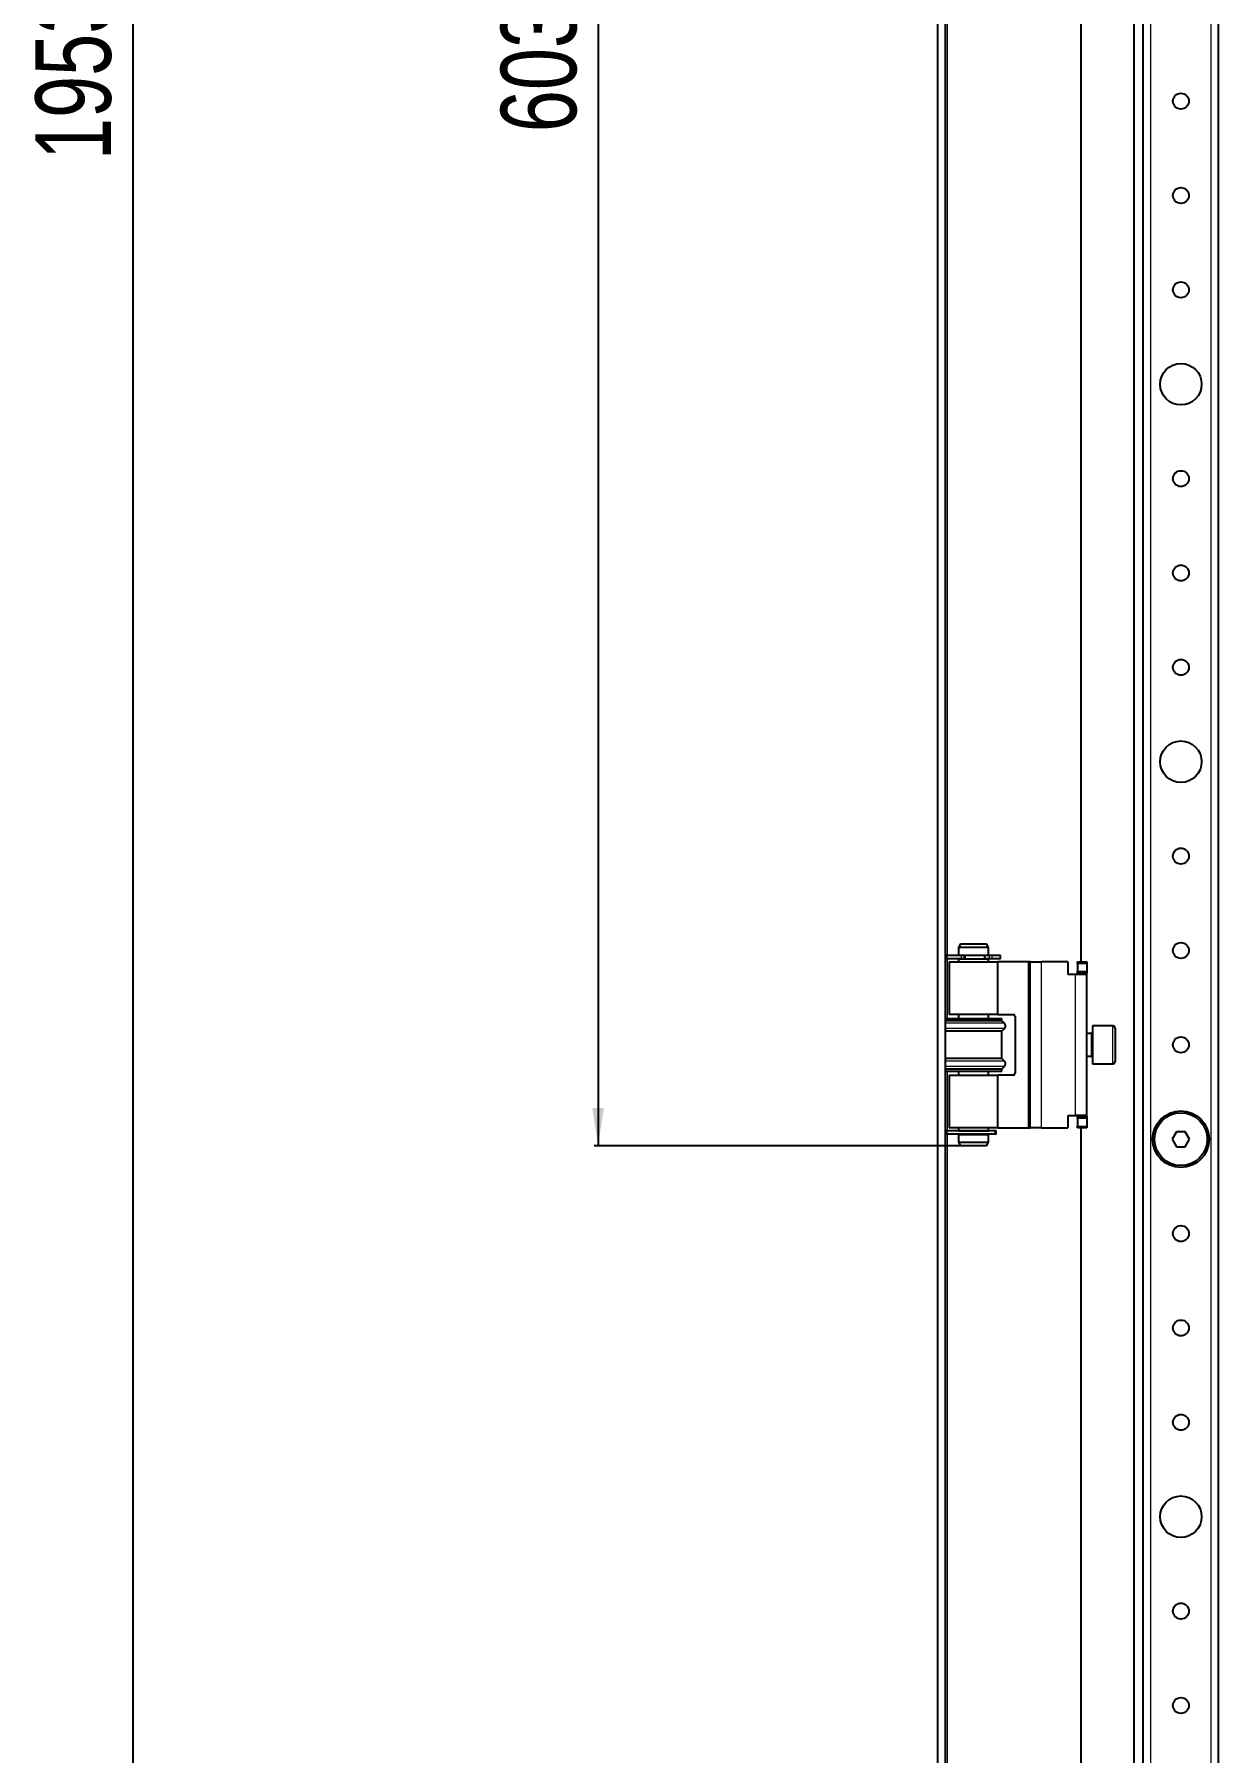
# Model space of a CAD drawing. Header units: millimetres. Extents: x -141 to 1299, y -1456 to 1043.
# Drawn here: x 626.1 to 940, y -678.5 to -223.4 of the extents above; entities that cross this region are included whole.
import ezdxf

# ---------------------------------------------------------------- set-up
doc = ezdxf.new("R2010")
doc.units = ezdxf.units.MM
doc.layers.add('FORMAT', color=7, linetype='Continuous')
doc.styles.add('SLDTEXTSTYLE0', font='TXT', dxfattribs={"width": 0.75})
doc.dimstyles.new('SLDDIMSTYLE0', dxfattribs={"dimtxt": 20, "dimasz": 10, "dimexe": 0, "dimexo": 0.0625, "dimgap": 5, "dimtad": 2, "dimdec": 1, "dimrnd": 1e-09, "dimzin": 12, "dimdsep": 46, "dimtxsty": 'SLDTEXTSTYLE0', "dimsah": 1, "dimcen": 0.09, "dimadec": 0, "dimazin": 3, "dimtfac": 1, "dimtofl": 0, "dimtmove": 0, "dimatfit": 3, "dimfxl": 0, "dimfrac": 2, "dimtolj": 1, "dimtzin": 12, "dimarcsym": 0})

# ---------------------------------------------------------------- blocks, each defined once
blk = doc.blocks.new('_D_7')
at = {"layer": 'FORMAT'}
for p, q in [((871.56, 760.71), (651.14, 760.71)), ((652.14, 760.71), (652.14, -1192.79)), ((871.56, -1192.79), (651.14, -1192.79))]:
    blk.add_line(p, q, dxfattribs=at)
for points in [[(652.14, 760.71), (650.6, 750.71), (653.67, 750.71)], [(652.14, -1192.79), (653.67, -1182.79), (650.6, -1182.79)]]:
    blk.add_solid(points, dxfattribs=at)
at = {"layer": 'FORMAT', "insert": (626.35, -256.67), "char_height": 20, "attachment_point": 1, "rotation": 90, "style": 'SLDTEXTSTYLE0'}
blk.add_mtext('1953,5', dxfattribs=at)
blk = doc.blocks.new('_D_9')
at = {"layer": 'FORMAT'}
for p, q in [((871.56, 85.71), (774.49, 85.71)), ((775.49, 85.71), (775.49, -517.79)), ((871.56, -517.79), (774.49, -517.79))]:
    blk.add_line(p, q, dxfattribs=at)
for points in [[(775.49, 85.71), (773.95, 75.71), (777.03, 75.71)], [(775.49, -517.79), (777.03, -507.79), (773.95, -507.79)]]:
    blk.add_solid(points, dxfattribs=at)
at = {"layer": 'FORMAT', "insert": (749.71, -249.29), "char_height": 20, "attachment_point": 1, "rotation": 90, "style": 'SLDTEXTSTYLE0'}
blk.add_mtext('603,5', dxfattribs=at)

msp = doc.modelspace()

# ---------------------------------------------------------------- linework, layer by layer
at = {"color": 7, "linetype": 'Continuous', "lineweight": 25}
for p, q in [((865.49, 861.46), (865.49, -1293.54)), ((867.49, 861.46), (867.49, -1293.54)), ((917.49, 828.46), (917.49, -1260.54)), ((919.99, -1233.54), (919.99, 801.46)), ((939.99, -1233.54), (939.99, 801.46)), ((903.49, 36.96), (903.49, -469.04)), ((867.84, -467.34), (867.84, -468.24)), ((871.84, -467.34), (867.84, -467.34)), ((871.84, -468.24), (867.84, -468.24)), ((871.57, -464.29), (870.99, -465.29)), ((870.99, -465.29), (870.99, -467.29)), ((878.99, -465.29), (870.99, -465.29)), ((870.99, -467.29), (878.99, -467.29)), ((870.99, -468.29), (870.99, -469.04)), ((870.99, -468.29), (878.99, -468.29)), ((871.49, -467.29), (871.49, -467.34)), ((871.49, -468.24), (871.49, -468.29)), ((871.57, -464.29), (878.42, -464.29)), ((872.49, -467.34), (871.84, -467.34)), ((872.49, -468.24), (871.84, -468.24)), ((872.83, -467.34), (872.49, -467.34)), ((872.83, -468.24), (872.49, -468.24)), ((872.83, -468.24), (872.83, -467.34)), ((872.83, -467.34), (872.83, -467.34)), ((872.83, -468.24), (872.83, -468.24)), ((877.92, -467.34), (877.92, -468.24)), ((877.94, -467.34), (877.92, -467.34)), ((877.94, -468.24), (877.92, -468.24)), ((879.24, -467.34), (877.94, -467.34)), ((879.24, -468.24), (877.94, -468.24)), ((878.99, -465.29), (878.42, -464.29)), ((878.49, -467.34), (878.49, -467.29)), ((878.49, -468.29), (878.49, -468.24)), ((878.99, -467.29), (878.99, -465.29)), ((878.99, -469.04), (878.99, -468.29)), ((879.96, -467.34), (879.24, -467.34)), ((879.96, -468.24), (879.24, -468.24)), ((882.14, -467.34), (879.96, -467.34)), ((882.14, -468.24), (879.96, -468.24)), ((882.14, -468.24), (882.14, -467.34)), ((868.54, -469.04), (868.54, -483.04)), ((868.54, -469.04), (881.44, -469.04)), ((881.44, -483.04), (881.44, -469.04)), ((889.54, -469.04), (881.44, -469.04)), ((890.04, -469.04), (889.54, -469.04)), ((890.04, -469.04), (893.04, -469.04)), ((890.04, -513.04), (890.04, -469.04)), ((900.04, -469.04), (893.04, -469.04)), ((900.04, -469.04), (900.04, -472.34)), ((900.04, -472.34), (902.04, -472.34)), ((902.04, -472.34), (905.04, -472.34)), ((902.54, -469.04), (905.04, -469.04)), ((902.54, -469.54), (902.54, -469.04)), ((902.54, -469.54), (902.54, -471.54)), ((902.54, -472.04), (902.54, -471.54)), ((905.04, -472.04), (902.54, -472.04)), ((902.54, -472.04), (902.54, -472.34)), ((905.04, -469.04), (905.04, -469.54)), ((905.04, -469.54), (905.04, -471.54)), ((905.04, -471.54), (905.04, -472.04)), ((905.04, -472.34), (905.04, -472.04)), ((905.04, -509.74), (905.04, -472.34)), ((867.49, -484.04), (882.49, -484.04)), ((882.49, -484.64), (867.49, -484.64)), ((881.44, -483.04), (868.54, -483.04)), ((870.99, -483.04), (870.99, -484.04)), ((878.99, -484.04), (878.99, -483.04)), ((881.44, -483.04), (885.54, -483.04)), ((882.49, -484.64), (882.49, -484.04)), ((883.19, -485.32), (882.49, -484.64)), ((882.49, -487.44), (883.19, -486.75)), ((886.04, -483.54), (886.04, -498.54)), ((911.94, -486.04), (906.54, -486.04)), ((906.54, -486.04), (906.54, -495.35)), ((912.54, -486.64), (912.54, -494.84)), ((882.49, -487.44), (867.49, -487.44)), ((882.49, -494.64), (882.49, -487.44)), ((906.29, -488.04), (905.04, -488.04)), ((882.49, -494.64), (867.49, -494.64)), ((883.19, -495.32), (882.49, -494.64)), ((905.04, -494.04), (906.29, -494.04)), ((906.54, -495.35), (906.54, -496.04)), ((906.54, -496.04), (911.94, -496.04)), ((912.54, -494.84), (912.54, -495.44)), ((882.49, -497.44), (867.49, -497.44)), ((867.49, -498.04), (882.49, -498.04)), ((868.54, -499.04), (868.54, -513.04)), ((868.54, -499.04), (881.44, -499.04)), ((870.99, -498.04), (870.99, -499.04)), ((878.99, -499.04), (878.99, -498.04)), ((881.44, -513.04), (881.44, -499.04)), ((885.54, -499.04), (881.44, -499.04)), ((882.49, -497.44), (883.19, -496.75)), ((882.49, -498.04), (882.49, -497.44)), ((900.04, -509.74), (902.04, -509.74)), ((900.04, -509.74), (900.04, -513.04)), ((905.04, -509.74), (902.04, -509.74)), ((902.54, -509.74), (902.54, -510.04)), ((905.04, -510.04), (905.04, -509.74)), ((867.84, -513.84), (867.84, -514.74)), ((880.73, -513.84), (867.84, -513.84)), ((881.44, -513.04), (868.54, -513.04)), ((870.99, -513.04), (870.99, -513.79)), ((870.99, -513.79), (878.99, -513.79)), ((871.49, -513.79), (871.49, -513.84)), ((878.49, -513.84), (878.49, -513.79)), ((878.99, -513.79), (878.99, -513.04)), ((880.82, -513.84), (880.73, -513.84)), ((880.82, -514.74), (880.82, -513.84)), ((881.03, -513.84), (880.82, -513.84)), ((881.03, -514.74), (881.03, -513.84)), ((881.44, -513.04), (889.54, -513.04)), ((889.54, -513.04), (890.04, -513.04)), ((893.04, -513.04), (890.04, -513.04)), ((893.04, -513.04), (900.04, -513.04)), ((902.54, -510.04), (905.04, -510.04)), ((902.54, -510.54), (902.54, -510.04)), ((902.54, -510.54), (902.54, -512.54)), ((902.54, -513.04), (902.54, -512.54)), ((905.04, -513.04), (902.54, -513.04)), ((903.49, -513.04), (903.49, -1144.04)), ((905.04, -510.04), (905.04, -510.54)), ((905.04, -510.54), (905.04, -512.54)), ((905.04, -512.54), (905.04, -513.04)), ((928.84, -514.04), (927.68, -516.04)), ((931.15, -514.04), (928.84, -514.04)), ((932.3, -516.04), (931.15, -514.04)), ((880.73, -514.74), (867.84, -514.74)), ((870.99, -514.79), (870.99, -516.79)), ((870.99, -514.79), (878.99, -514.79)), ((870.99, -516.79), (871.57, -517.79)), ((870.99, -516.79), (875.75, -516.79)), ((871.49, -514.74), (871.49, -514.79)), ((875.64, -517.79), (871.57, -517.79)), ((878.42, -517.79), (875.64, -517.79)), ((875.75, -516.79), (878.99, -516.79)), ((878.42, -517.79), (878.99, -516.79)), ((878.49, -514.79), (878.49, -514.74)), ((878.99, -516.79), (878.99, -514.79)), ((880.82, -514.74), (880.73, -514.74)), ((881.03, -514.74), (880.82, -514.74)), ((927.68, -516.04), (928.84, -518.04)), ((928.84, -518.04), (931.15, -518.04)), ((931.15, -518.04), (932.3, -516.04))]:
    msp.add_line(p, q, dxfattribs=at)
at = {"color": 8, "linetype": 'Continuous', "lineweight": 18}
for p, q in [((921.99, -1233.54), (921.99, 801.46)), ((937.99, -1233.54), (937.99, 801.46)), ((868.09, -467.34), (868.09, 35.26)), ((868.09, -484.04), (868.09, -468.24)), ((871.84, -468.24), (871.84, -467.34)), ((872.49, -468.24), (872.49, -467.34)), ((872.83, -468.24), (872.83, -467.34)), ((877.94, -468.24), (877.94, -467.34)), ((879.24, -468.24), (879.24, -467.34)), ((879.96, -468.24), (879.96, -467.34)), ((889.54, -469.04), (889.54, -513.04)), ((893.04, -513.04), (893.04, -469.04)), ((902.04, -509.74), (902.04, -472.34)), ((905.04, -469.54), (902.54, -469.54)), ((902.54, -471.54), (905.04, -471.54)), ((883.19, -485.32), (867.49, -485.32)), ((883.19, -486.75), (867.49, -486.75)), ((911.94, -495.35), (911.94, -486.04)), ((906.29, -494.04), (906.29, -488.04)), ((883.19, -495.32), (867.49, -495.32)), ((911.94, -496.04), (911.94, -495.35)), ((883.19, -496.75), (867.49, -496.75)), ((868.09, -513.84), (868.09, -498.04)), ((880.73, -514.74), (880.73, -513.84)), ((905.04, -510.54), (902.54, -510.54)), ((902.54, -512.54), (905.04, -512.54)), ((868.09, -1142.34), (868.09, -514.74))]:
    msp.add_line(p, q, dxfattribs=at)
at = {"color": 7, "linetype": 'Continuous', "lineweight": 25}
for centre, radius in [((929.99, -241.04), 2.1), ((929.99, -266.04), 2.1), ((929.99, -291.04), 2.1), ((929.99, -316.04), 5.5), ((929.99, -341.04), 2.1), ((929.99, -366.04), 2.1), ((929.99, -391.04), 2.1), ((929.99, -416.04), 5.5), ((929.99, -441.04), 2.1), ((929.99, -466.04), 2.1), ((929.99, -491.04), 2.1), ((929.99, -516.04), 7.5), ((929.99, -516.04), 7), ((929.99, -541.04), 2.1), ((929.99, -566.04), 2.1), ((929.99, -591.04), 2.1), ((929.99, -616.04), 5.5), ((929.99, -641.04), 2.1), ((929.99, -666.04), 2.1)]:
    msp.add_circle(centre, radius, dxfattribs=at)
for centre, radius, start, end in [((882.49, -486.04), 1, 314.427, 45.573), ((885.54, -483.54), 0.5, 0, 90), ((911.94, -486.64), 0.6, 0, 90), ((906.29, -487.79), 0.25, 270, 0), ((882.49, -496.04), 1, 314.427, 45.573), ((906.29, -494.29), 0.25, 360, 90), ((911.94, -495.44), 0.6, 270, 360), ((885.54, -498.54), 0.5, 270, 0)]:
    msp.add_arc(centre, radius, start, end, dxfattribs=at)

# ---------------------------------------------------------------- dimensions: what is measured, and where the dimension line sits
at = {"layer": 'FORMAT'}
for base, p1, p2, picture, middle in [((652.14, -1192.79), (871.57, 760.71), (871.57, -1192.79), '_D_7', (652.14, -216.04)), ((775.49, -517.79), (871.57, 85.71), (871.57, -517.79), '_D_9', (775.49, -216.04))]:
    dim = msp.add_linear_dim(base=base, p1=p1, p2=p2, angle=90, dimstyle='SLDDIMSTYLE0', dxfattribs=at)
    dim.commit()
    dim.dimension.update_dxf_attribs({"geometry": picture, "text_midpoint": middle, "dimtype": 160})

doc.saveas('drawing.dxf')
